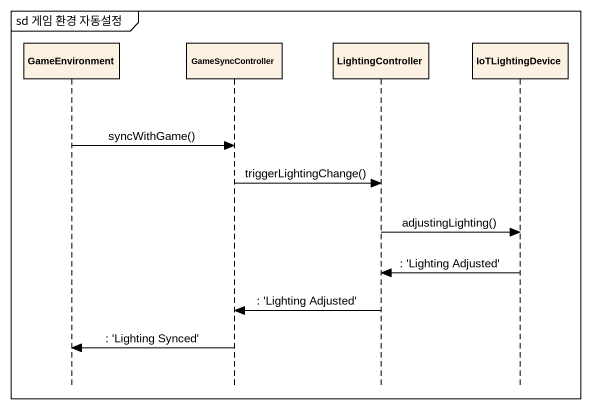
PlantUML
@startuml
mainframe sd 게임 환경 자동설정
hide footbox
participant GameEnvironment
participant GameSyncController
participant LightingController
participant IoTLightingDevice

GameEnvironment -> GameSyncController : syncWithGame()
GameSyncController -> LightingController : triggerLightingChange()
LightingController -> IoTLightingDevice : adjustingLighting()
IoTLightingDevice -> LightingController : : 'Lighting Adjusted'
LightingController -> GameSyncController : : 'Lighting Adjusted'
GameSyncController -> GameEnvironment : : 'Lighting Synced'
@enduml
